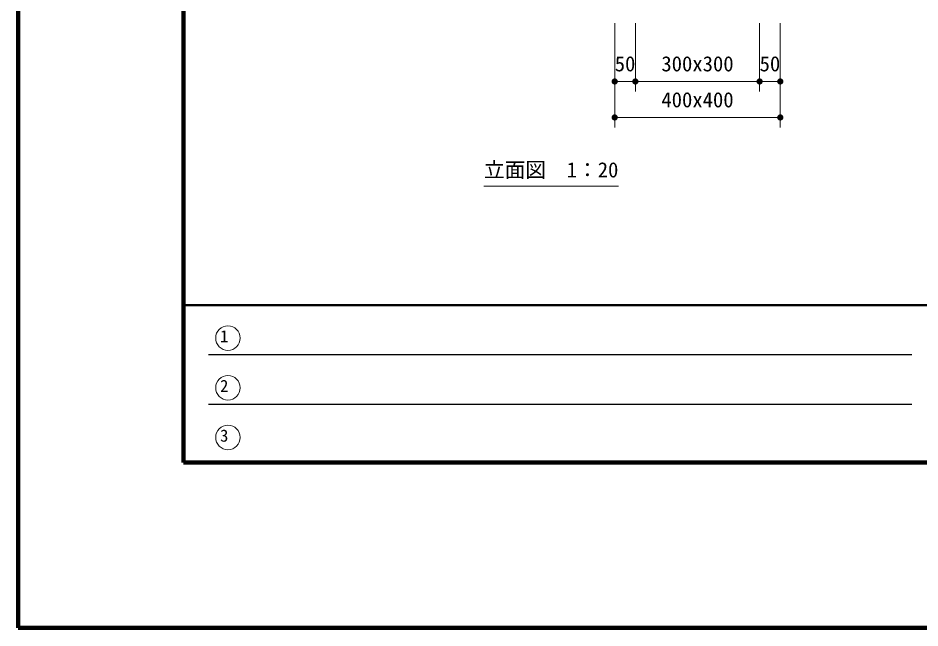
# Model space of a CAD drawing. Units: millimetres at full size, sheet at 1:20. Extents: x 0 to 8400, y 0 to 5940.
# Drawn here: x 0 to 2179, y 0 to 1473 of the extents above; entities that cross this region are included whole.
import ezdxf
from ezdxf.enums import TextEntityAlignment as Align

# ---------------------------------------------------------------- set-up
doc = ezdxf.new("R2010")
doc.units = ezdxf.units.MM
doc.header["$LTSCALE"] = 20
for name, color, linetype, lineweight in [('D-STR-DIM\u3000寸法線、寸法値', 7, 'Continuous', 13), ('D-STR-HTXT\u3000旗上げ', 7, 'Continuous', 13), ('D-TTL-FRAM\u3000タイトル枠、凡例図枠', 2, 'Continuous', 50), ('D-TTL-LINE\u3000区切り線、罫線', 7, 'Continuous', 25), ('D-TTL-TXT\u3000文字列', 7, 'Continuous', 13), ('D-TTL\u3000外枠', 2, 'Continuous', 140)]:
    doc.layers.add(name, color=color, linetype=linetype, lineweight=lineweight)
doc.styles.add('ＭＳ ゴシック', font='')
doc.styles.get('ＭＳ ゴシック').set_extended_font_data('MS Gothic')

# ---------------------------------------------------------------- blocks, each defined once
blk = doc.blocks.new('filled_dot')
at = {"color": 0, "linetype": 'Continuous', "lineweight": -2, "const_width": 1.25}
blk.add_lwpolyline([(-0.625, 0, 1), (0.625, 0, 1)], format="xyb", close=True, dxfattribs=at)

msp = doc.modelspace()

# ---------------------------------------------------------------- linework, layer by layer
at = {"layer": 'D-STR-DIM\u3000寸法線、寸法値'}
for p, q in [((1441.69, 1460.82), (1441.69, 1208.98)), ((1491.69, 1460.82), (1491.69, 1295.87)), ((1791.69, 1460.82), (1791.69, 1295.87)), ((1841.69, 1460.82), (1841.69, 1208.98)), ((1441.69, 1440.82), (1441.69, 1295.87)), ((1491.69, 1440.82), (1491.69, 1295.87)), ((1791.69, 1440.82), (1791.69, 1295.87)), ((1841.69, 1440.82), (1841.69, 1295.87)), ((1441.69, 1319.87), (1491.69, 1319.87)), ((1491.69, 1319.87), (1791.69, 1319.87)), ((1791.69, 1319.87), (1841.69, 1319.87)), ((1441.69, 1232.98), (1841.69, 1232.98))]:
    msp.add_line(p, q, dxfattribs=at)
at = {"layer": 'D-STR-HTXT\u3000旗上げ'}
msp.add_line((1125.72, 1067.18), (1450.72, 1067.18), dxfattribs=at)
at = {"layer": 'D-TTL-FRAM\u3000タイトル枠、凡例図枠'}
msp.add_lwpolyline([(400, 400), (8000, 400), (8000, 780), (400, 780)], close=True, dxfattribs=at)
at = {"layer": 'D-TTL-LINE\u3000区切り線、罫線'}
for p, q in [((2159.22, 660), (460, 660)), ((2159.22, 540), (460, 540))]:
    msp.add_line(p, q, dxfattribs=at)
at = {"layer": 'D-TTL-TXT\u3000文字列'}
for centre in [(507.2, 700.09), (507.2, 580.09), (507.2, 460.09)]:
    msp.add_circle(centre, 29.61, dxfattribs=at)
at = {"layer": 'D-TTL\u3000外枠'}
for points in [[(0, 0), (8400, 0), (8400, 5940), (0, 5940)], [(400, 400), (8000, 400), (8000, 5540), (400, 5540)]]:
    msp.add_lwpolyline(points, close=True, dxfattribs=at)

# ---------------------------------------------------------------- block references
at = {"layer": 'D-STR-DIM\u3000寸法線、寸法値', "xscale": 6, "yscale": 6}
for p in [(1441.69, 1319.87), (1491.69, 1319.87), (1791.69, 1319.87), (1441.69, 1232.98)]:
    msp.add_blockref('filled_dot', p, dxfattribs=at)
at = {"layer": 'D-STR-DIM\u3000寸法線、寸法値', "xscale": 6, "yscale": 6, "rotation": 180}
for p in [(1491.69, 1319.87), (1791.69, 1319.87), (1841.69, 1319.87), (1841.69, 1232.98)]:
    msp.add_blockref('filled_dot', p, dxfattribs=at)

# ---------------------------------------------------------------- texts
at = {"layer": 'D-STR-DIM\u3000寸法線、寸法値', "style": 'ＭＳ ゴシック'}
for s, p in [('50', (1466.69, 1362.62)), ('300x300', (1641.69, 1362.62)), ('50', (1816.69, 1362.62)), ('400x400', (1641.69, 1275.73))]:
    msp.add_text(s, height=36.66, dxfattribs=at).set_placement(p, align=Align.MIDDLE_CENTER)
at = {"layer": 'D-STR-HTXT\u3000旗上げ', "style": 'ＭＳ ゴシック'}
msp.add_text('立面図\u30001：20', height=36.66, dxfattribs=at).set_placement((1125.72, 1077.18), align=Align.BOTTOM_LEFT)
at = {"layer": 'D-TTL-TXT\u3000文字列', "style": 'ＭＳ ゴシック'}
for s, p in [('1', (488.17, 681.08)), ('2', (488.17, 561.08)), ('3', (488.17, 441.08))]:
    msp.add_text(s, height=29.33, dxfattribs=at).set_placement(p, align=Align.BOTTOM_LEFT)

doc.saveas('drawing.dxf')
